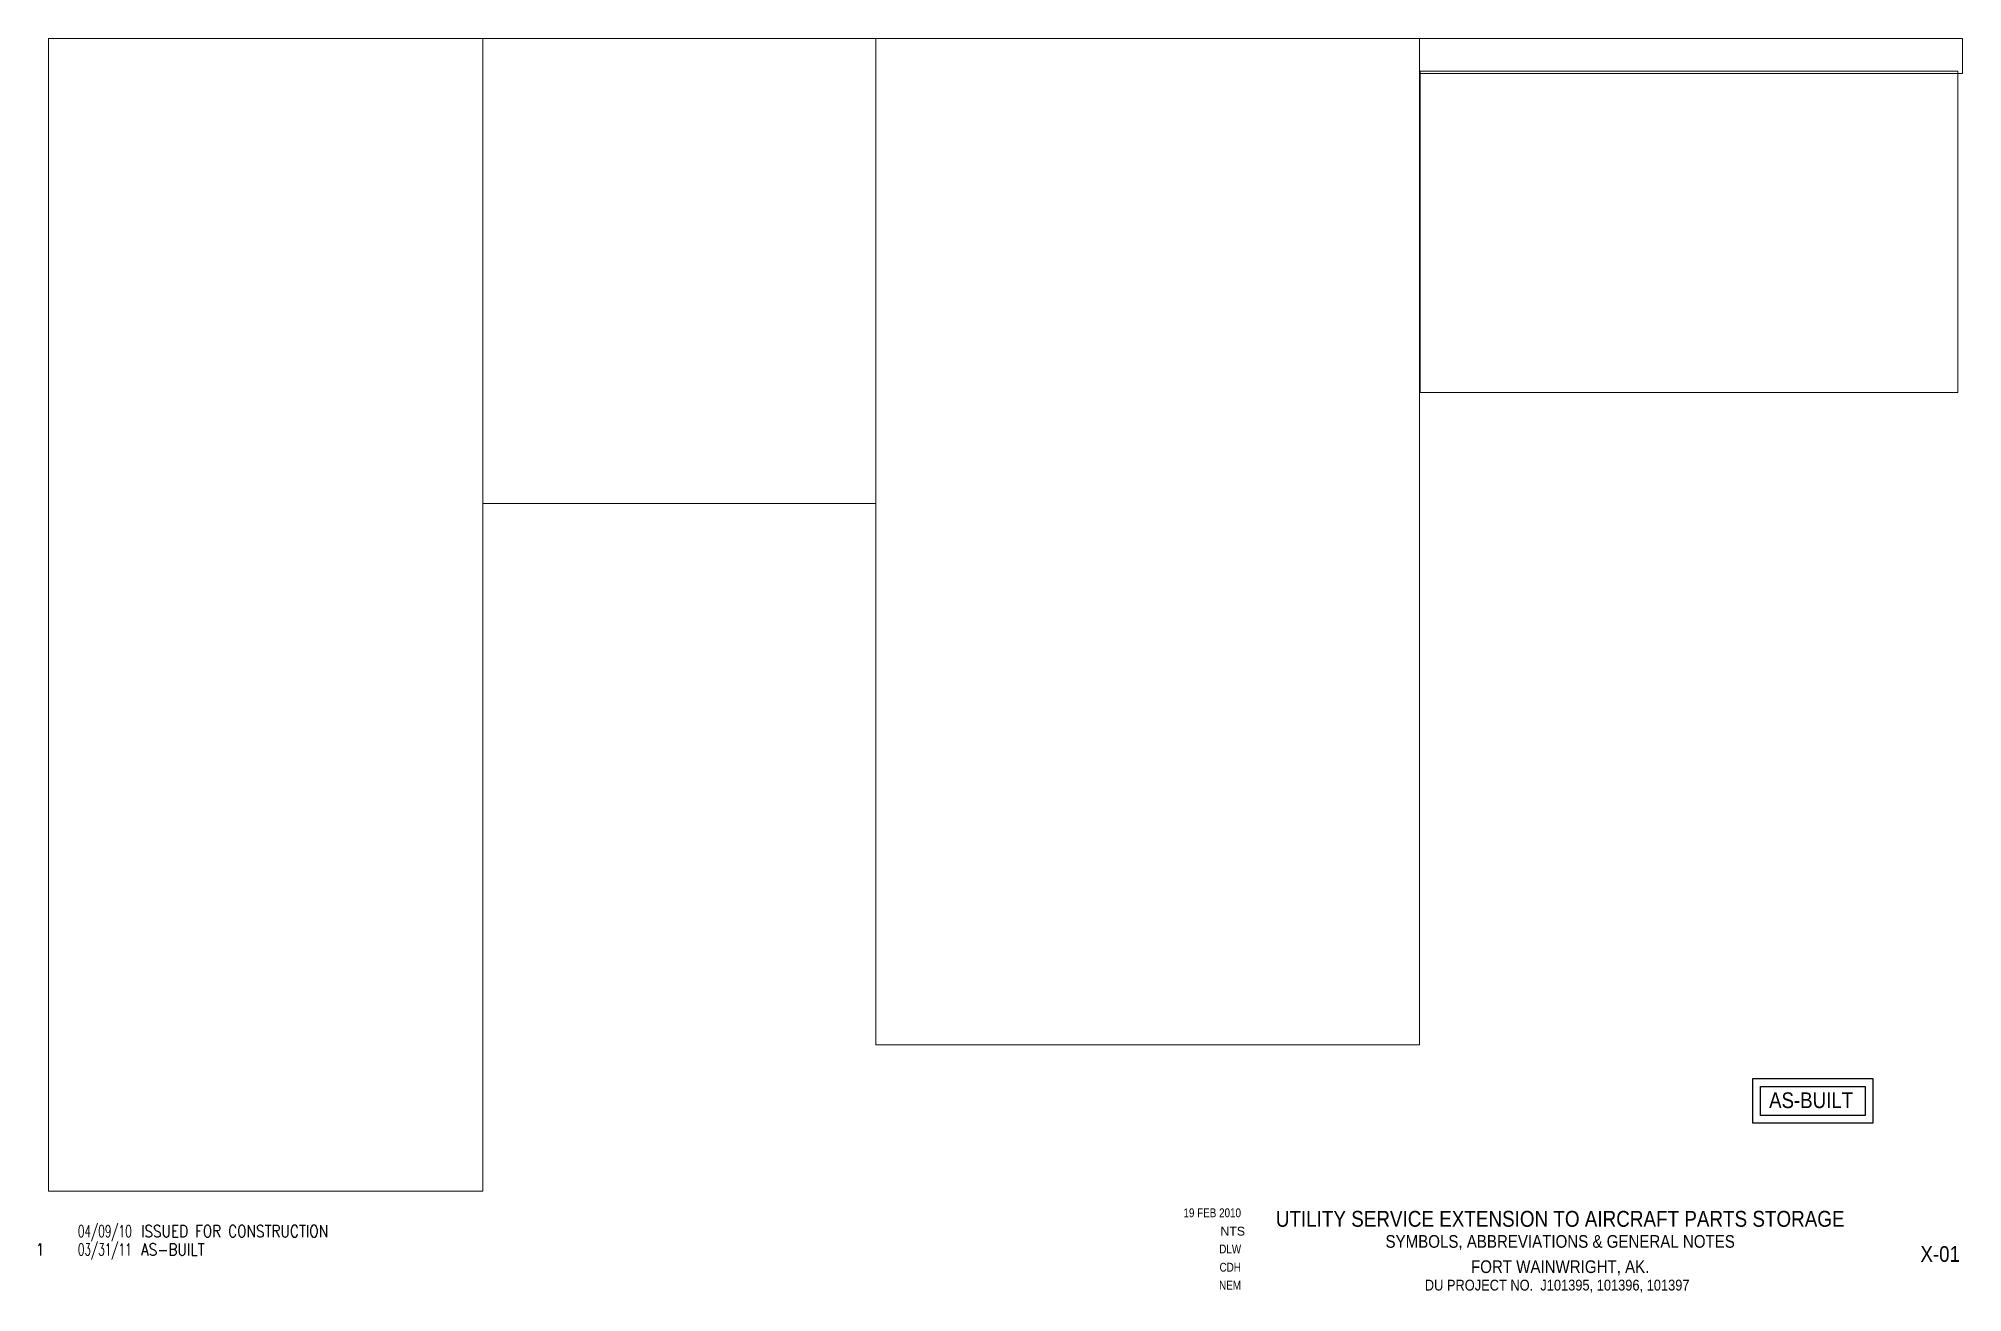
# Paper-space layout 'X-01' of a CAD drawing. Header units: inches. Extents: x 1.2 to 16.5, y 0.2 to 10.2.
import ezdxf
from ezdxf.enums import TextEntityAlignment as Align

# ---------------------------------------------------------------- set-up
doc = ezdxf.new("R2010")
doc.units = ezdxf.units.IN
doc.header["$MEASUREMENT"] = 0
doc.layers.get('Defpoints').update_dxf_attribs({"color": 251})
doc.layers.add('FH-TBINFO', color=51, linetype='Continuous', lineweight=13)
doc.styles.add('AR100', font='arial.ttf', dxfattribs={"width": 0.85})
doc.styles.add('PRB1', font='arial.ttf')
doc.styles.add('PRT1', font='arial.ttf', dxfattribs={"width": 0.77})
doc.styles.add('RomanS', font='romans.shx', dxfattribs={"width": 0.85})

# ---------------------------------------------------------------- blocks, each defined once
blk = doc.blocks.new('11x17 tb info_REV')
at = {"layer": 'FH-TBINFO', "width": 0.85}
for tag, height, style, p in [('REV1NO', 0.0938, 'RomanS', (1.176, 0.674)), ('REV1DATE', 0.0938, 'RomanS', (1.69, 0.674)), ('TITLE1', 0.126, 'PRT1', (13.268, 0.756)), ('REV2NO', 0.0938, 'RomanS', (1.176, 0.528)), ('REV2DATE', 0.0938, 'RomanS', (1.69, 0.528)), ('TITLE2', 0.101, 'PRT1', (13.268, 0.589)), ('REV3NO', 0.0938, 'RomanS', (1.176, 0.383)), ('REV3DATE', 0.0938, 'RomanS', (1.69, 0.383)), ('TITLE3', 0.101, 'PRT1', (13.268, 0.388)), ('DWGNO', 0.125, 'PRT1', (16.291, 0.477)), ('REV4NO', 0.0938, 'RomanS', (1.176, 0.237)), ('REV4DATE', 0.0938, 'RomanS', (1.69, 0.237)), ('TITLE4', 0.086, 'PRT1', (13.244, 0.249))]:
    blk.add_attdef(tag, text='', height=height, dxfattribs=dict(at, style=style)).set_placement(p, align=Align.CENTER)
at = {"layer": 'FH-TBINFO', "style": 'RomanS', "width": 0.85}
for tag, p in [('REV1DESC', (1.978, 0.674)), ('REV2DESC', (1.978, 0.528)), ('REV3DESC', (1.978, 0.383)), ('REV4DESC', (1.978, 0.237))]:
    blk.add_attdef(tag, p, '', height=0.0938, dxfattribs=at)
at = {"layer": 'FH-TBINFO', "style": 'PRB1', "width": 0.8}
for tag, p in [('DATE', (10.729, 0.832)), ('DESIGNED', (10.73, 0.544)), ('BY', (10.728, 0.399)), ('CHECKED', (10.729, 0.256))]:
    blk.add_attdef(tag, text='', height=0.0702, dxfattribs=at).set_placement(p, align=Align.RIGHT)
at = {"layer": 'FH-TBINFO', "style": 'PRB1'}
blk.add_attdef('DWGSCALE', text='', height=0.0702, dxfattribs=at).set_placement((10.761, 0.686), align=Align.RIGHT)
blk = doc.blocks.new('As-Built Stamp')
for points in [[(0.955, 0), (0, 0), (0, 0.355), (0.955, 0.355)], [(0.893, 0.062), (0.062, 0.062), (0.062, 0.293), (0.893, 0.293)]]:
    blk.add_lwpolyline(points, close=True)
at = {"insert": (0.13, 0.245), "char_height": 0.125, "attachment_point": 1, "style": 'AR100'}
blk.add_mtext_dynamic_manual_height_columns('AS-BUILT', width=1.39358, gutter_width=1, heights=[0], dxfattribs=at)

psp = doc.layouts.new('X-01')

# ---------------------------------------------------------------- block references
psp.add_blockref('As-Built Stamp', (14.8, 1.58))
ref = psp.add_blockref('11x17 tb info_REV', (0, 0))
ref.add_attrib('TITLE1', 'UTILITY SERVICE EXTENSION TO AIRCRAFT PARTS STORAGE', dxfattribs={"layer": 'FH-TBINFO', "height": 0.1263, "style": 'PRT1', "width": 0.85}).set_placement((13.268, 0.756), align=Align.CENTER)
ref.add_attrib('TITLE3', 'FORT WAINWRIGHT, AK.', dxfattribs={"layer": 'FH-TBINFO', "height": 0.101, "style": 'PRT1', "width": 0.85}).set_placement((13.268, 0.388), align=Align.CENTER)
ref.add_attrib('BY', 'CDH', dxfattribs={"layer": 'FH-TBINFO', "height": 0.0702, "style": 'PRB1', "width": 0.8}).set_placement((10.728, 0.399), align=Align.RIGHT)
ref.add_attrib('DESIGNED', 'DLW', dxfattribs={"layer": 'FH-TBINFO', "height": 0.0702, "style": 'PRB1', "width": 0.8}).set_placement((10.73, 0.544), align=Align.RIGHT)
ref.add_attrib('CHECKED', 'NEM', dxfattribs={"layer": 'FH-TBINFO', "height": 0.0702, "style": 'PRB1', "width": 0.8}).set_placement((10.729, 0.256), align=Align.RIGHT)
ref.add_attrib('DATE', '19 FEB 2010', dxfattribs={"layer": 'FH-TBINFO', "height": 0.0702, "style": 'PRB1', "width": 0.8}).set_placement((10.729, 0.832), align=Align.RIGHT)
ref.add_attrib('DWGSCALE', 'NTS', dxfattribs={"layer": 'FH-TBINFO', "height": 0.0702, "style": 'PRB1'}).set_placement((10.761, 0.686), align=Align.RIGHT)
ref.add_attrib('REV1DESC', 'ISSUED FOR CONSTRUCTION', (1.978, 0.674), dxfattribs={"layer": 'FH-TBINFO', "height": 0.09375, "style": 'RomanS', "width": 0.85})
ref.add_attrib('REV1DATE', '04/09/10', dxfattribs={"layer": 'FH-TBINFO', "height": 0.0938, "style": 'RomanS', "width": 0.65}).set_placement((1.69, 0.674), align=Align.CENTER)
ref.add_attrib('REV2NO', '1', dxfattribs={"layer": 'FH-TBINFO', "height": 0.0938, "style": 'RomanS', "width": 0.85}).set_placement((1.176, 0.528), align=Align.CENTER)
ref.add_attrib('REV2DATE', '03/31/11', dxfattribs={"layer": 'FH-TBINFO', "height": 0.0938, "style": 'RomanS', "width": 0.65}).set_placement((1.69, 0.528), align=Align.CENTER)
ref.add_attrib('REV2DESC', 'AS-BUILT', (1.978, 0.528), dxfattribs={"layer": 'FH-TBINFO', "height": 0.0938, "style": 'RomanS', "width": 0.85})
ref.add_attrib('DWGNO', 'X-01', dxfattribs={"layer": 'FH-TBINFO', "height": 0.125, "style": 'PRT1', "width": 0.85}).set_placement((16.291, 0.477), align=Align.CENTER)
ref.add_attrib('TITLE4', 'DU PROJECT NO.  J101395, 101396, 101397', dxfattribs={"layer": 'FH-TBINFO', "height": 0.086, "style": 'PRT1', "width": 0.85}).set_placement((13.244, 0.249), align=Align.CENTER)
ref.add_attrib('TITLE2', 'SYMBOLS, ABBREVIATIONS & GENERAL NOTES', dxfattribs={"layer": 'FH-TBINFO', "height": 0.101, "style": 'PRT1', "width": 0.85}).set_placement((13.268, 0.589), align=Align.CENTER)

# ---------------------------------------------------------------- viewports
at = {"layer": 'Defpoints'}
psp.add_viewport(center=(2.97, 5.623), size=(3.454, 9.1688), view_center_point=(163.201, 195.09), view_height=586.805, dxfattribs=at)
for center, size, view_center_point, view_height, status in [((6.26, 8.358), (3.126, 3.6995), (152.697, -214.319), 236.7685, 3), ((9.986, 6.205), (4.326, 8.0047), (446.857, 232.472), 512.3034, 6), ((14.309, 10.068), (4.32, 0.27917), (448.014, 479.514), 17.86687, 5), ((14.292, 8.669), (4.277, 2.55599), (450.169, -104.813), 163.58346, 4)]:
    psp.add_viewport(center=center, size=size, view_center_point=view_center_point, view_height=view_height, status=status, dxfattribs=at)

doc.saveas('drawing.dxf')
